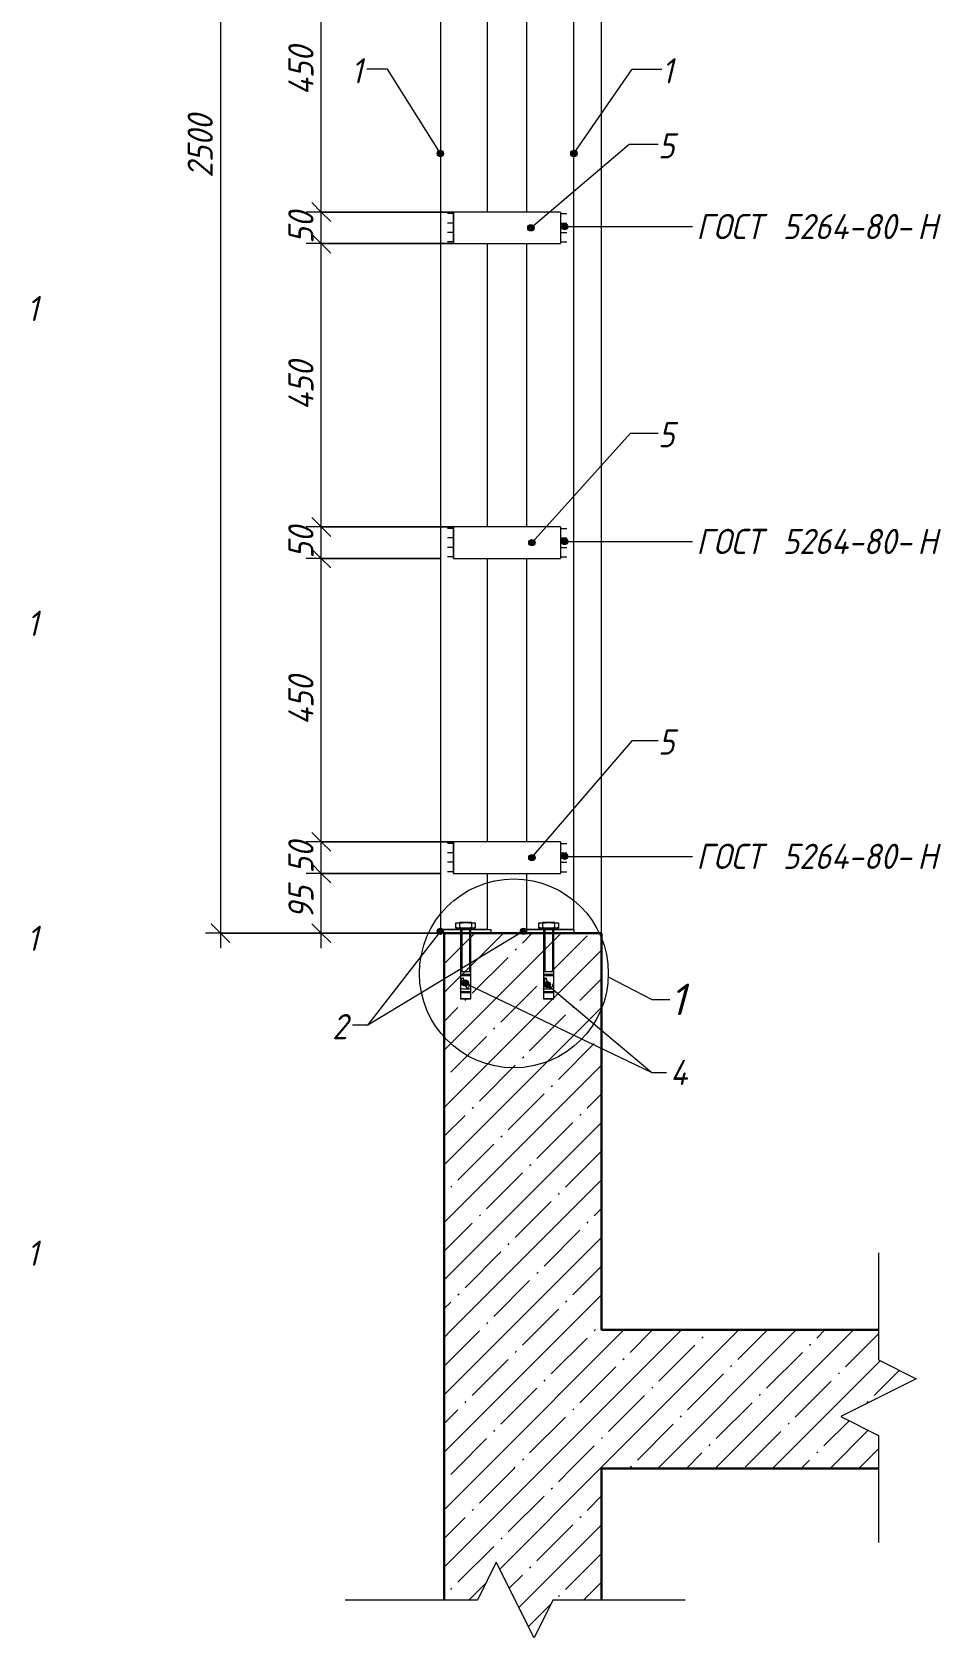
# Model space of a CAD drawing. Header units: millimetres. Extents: x 1214 to 43479, y -809 to 8550.
# Drawn here: x 22564 to 24008, y -619 to 1931 of the extents above; entities that cross this region are included whole.
import ezdxf

# ---------------------------------------------------------------- set-up
doc = ezdxf.new("R2010")
doc.units = ezdxf.units.MM
for name, color, linetype, lineweight in [('A-ANNO-DIMS', 7, 'Continuous', 9), ('A-ANNO-DIMS-20', 7, 'Continuous', 9), ('A-DETL-2', 7, 'Continuous', 5), ('A-DETL-GENF-2', 7, 'Continuous', 5), ('A-FLOR-FNSH-1', 7, 'Continuous', 30), ('A-FLOR-PATT-1', 7, 'Continuous', 5), ('A-GENM', 7, 'Continuous', 9), ('A-GENM-IDEN', 7, 'Continuous', 9), ('A-WALL-1', 7, 'Continuous', 30), ('A-WALL-PATT-1', 7, 'Continuous', 5), ('G-ANNO-TEXT', 7, 'Continuous', 9), ('S-COLS', 7, 'Continuous', 9)]:
    doc.layers.add(name, color=color, linetype=linetype, lineweight=lineweight)
doc.styles.add('ISOCPEUR_I_4', font='isocpeui.ttf', dxfattribs={"width": 0.9, "height": 40})
doc.styles.add('ISOCPEUR_I_5', font='isocpeui.ttf', dxfattribs={"height": 50})
doc.dimstyles.new('ISO-2_0_0_9К_Средний', dxfattribs={"dimscale": 304.8, "dimtxt": 39.839247, "dimasz": 0.098425, "dimexe": 0.07874, "dimexo": 0, "dimgap": 0, "dimtad": 1, "dimdec": 0, "dimzin": 0, "dimdsep": 46, "dimtxsty": 'ISOCPEUR_I_4', "dimblk1": 'OBLIQUE', "dimblk2": 'OBLIQUE', "dimsah": 1, "dimcen": 0.09, "dimdle": 0.07874, "dimazin": 0, "dimtfac": 1, "dimtdec": 4, "dimtix": 1, "dimtmove": 0, "dimatfit": 3, "dimfxl": 1, "dimtvp": 1, "dimtolj": 1, "dimtzin": 0, "dimarcsym": 2})
pattern_1 = [(45, (24745.677, 4305), (-45.6197, 45.6197), []), (45, (24791.296, 4305), (-45.6197, 45.6197), [80.645, -16.129, 2.682, -13.447])]

# ---------------------------------------------------------------- blocks, each defined once
blk = doc.blocks.new('Фахверк_Влож_Полоса боковая - Полоса_Фахверка-25655111-АР1_1_Ф-11 и Ф-11_1')
at = {"layer": 'A-GENM'}
for p, q in [((-85, 2095), (-85, 2145)), ((85, 2145), (-85, 2145)), ((85, 2145), (85, 2095)), ((-85, 2095), (85, 2095))]:
    blk.add_line(p, q, dxfattribs=at)
blk = doc.blocks.new('Фахверк_Влож_Уголок - Уголок_Фахверка-25655112-АР1_1_Ф-11 и Ф-11_1')
at = {"layer": 'A-GENM'}
for p, q in [((31, 2970), (31, 2645)), ((106, 506), (106, 2970)), ((31, 2595), (31, 2145)), ((31, 2095), (31, 1645)), ((31, 1595), (31, 1145)), ((31, 1095), (31, 645)), ((31, 595), (31, 506)), ((106, 506), (31, 506))]:
    blk.add_line(p, q, dxfattribs=at)
blk = doc.blocks.new('Фахверк_Влож_Полоса нижняя - Полоса_Фахверка-25617960-АР1_1_Ф-11 и Ф-11_1')
at = {"layer": 'A-GENM'}
for p, q in [((26, 500), (26, 506)), ((26, 506), (106, 506)), ((106, 506), (106, 500))]:
    blk.add_line(p, q, dxfattribs=at)
blk = doc.blocks.new('Фахверк_Влож_Полоса нижняя - Полоса_Фахверка-V5-АР1_1_Ф-11 и Ф-11_1')
at = {"layer": 'A-GENM'}
for p, q in [((-106, 500), (-106, 506)), ((-106, 506), (-26, 506)), ((-106, 500), (-100, 500)), ((-26, 506), (-26, 500))]:
    blk.add_line(p, q, dxfattribs=at)
blk = doc.blocks.new('Фахверк_Влож_Уголок - Уголок_Фахверка-25655113-АР1_1_Ф-11 и Ф-11_1')
at = {"layer": 'A-GENM'}
for p, q in [((-106, 2970), (-31, 2970)), ((-106, 2970), (-106, 506)), ((-31, 2645), (-31, 2970)), ((-31, 2145), (-31, 2595)), ((-31, 1645), (-31, 2095)), ((-31, 1145), (-31, 1595)), ((-31, 645), (-31, 1095)), ((-31, 506), (-31, 595)), ((-31, 506), (-106, 506))]:
    blk.add_line(p, q, dxfattribs=at)
blk = doc.blocks.new('DET_L_Линия разрыва1 - М20-27084405-АР1_1_Ф-11 и Ф-11_1')
at = {"layer": 'A-DETL-GENF-2'}
for p, q in [((590, -7.5), (590, -177.5)), ((590, -177.5), (650, -207.5)), ((650, -207.5), (530, -267.5)), ((530, -267.5), (590, -297.5)), ((590, -297.5), (590, -467.5))]:
    blk.add_line(p, q, dxfattribs=at)
blk = doc.blocks.new('DET_L_Линия разрыва1 - М20-27084429-АР1_1_Ф-11 и Ф-11_1')
at = {"layer": 'A-DETL-GENF-2'}
for p, q in [((-17.2, -499), (-47.2, -559)), ((42.8, -619), (-17.2, -499)), ((-47.2, -559), (-257.2, -559)), ((72.8, -559), (42.8, -619)), ((282.8, -559), (72.8, -559))]:
    blk.add_line(p, q, dxfattribs=at)
blk = doc.blocks.new('DIMBLOCK48-АР1_1_Ф-11 и Ф-11_1')
at = {"layer": 'A-ANNO-DIMS-20', "lineweight": 20}
for p, q in [((22863.2, 3000), (22848.2, 3015)), ((22863.2, 3000), (22878.2, 2985)), ((22863.2, 500), (22848.2, 515)), ((22863.2, 500), (22878.2, 485))]:
    blk.add_line(p, q, dxfattribs=at)
at = {"layer": 'A-ANNO-DIMS-20'}
for p, q in [((22863.2, 3024), (22863.2, 476)), ((23218.5, 3000), (22839.2, 3000)), ((22863.2, 3000), (23218.5, 3000)), ((23218.5, 500), (22839.2, 500)), ((22863.2, 500), (23218.5, 500))]:
    blk.add_line(p, q, dxfattribs=at)
at = {"layer": 'A-ANNO-DIMS-20', "color": 0, "insert": (22810.9, 1699.4), "char_height": 40, "width": 121.356, "attachment_point": 1, "rotation": 90, "line_spacing_factor": 1.149209, "style": 'ISOCPEUR_I_4'}
blk.add_mtext('2500', dxfattribs=at)
blk = doc.blocks.new('_Oblique')
at = {"color": 0, "linetype": 'ByBlock', "lineweight": -2}
blk.add_line((-0.5, -0.5), (0.5, 0.5), dxfattribs=at)
blk = doc.blocks.new('DIMBLOCK50-АР1_1_Ф-11 и Ф-11_1')
at = {"layer": 'A-ANNO-DIMS-20'}
for p, q in [((23212.5, 595), (22999.2, 595)), ((23023.2, 476), (23023.2, 595)), ((23023.2, 595), (23212.5, 595)), ((23218.5, 500), (22999.2, 500)), ((23023.2, 500), (23218.5, 500))]:
    blk.add_line(p, q, dxfattribs=at)
at = {"layer": 'A-ANNO-DIMS-20', "lineweight": 20}
for p, q in [((23023.2, 595), (23008.2, 610)), ((23023.2, 595), (23038.2, 580)), ((23023.2, 500), (23008.2, 515)), ((23023.2, 500), (23038.2, 485))]:
    blk.add_line(p, q, dxfattribs=at)
at = {"layer": 'A-ANNO-DIMS-20', "color": 0, "insert": (22970.9, 522.2), "char_height": 40, "width": 60.678, "attachment_point": 1, "rotation": 90, "line_spacing_factor": 1.149209, "style": 'ISOCPEUR_I_4'}
blk.add_mtext('95', dxfattribs=at)
blk = doc.blocks.new('DIMBLOCK51-АР1_1_Ф-11 и Ф-11_1')
at = {"layer": 'A-ANNO-DIMS-20'}
for p, q in [((23233.5, 645), (22999.2, 645)), ((23023.2, 595), (23023.2, 645)), ((23023.2, 645), (23233.5, 645)), ((23212.5, 595), (22999.2, 595)), ((23023.2, 595), (23212.5, 595))]:
    blk.add_line(p, q, dxfattribs=at)
at = {"layer": 'A-ANNO-DIMS-20', "lineweight": 20}
for p, q in [((23023.2, 645), (23008.2, 660)), ((23023.2, 645), (23038.2, 630)), ((23023.2, 595), (23008.2, 610)), ((23023.2, 595), (23038.2, 580))]:
    blk.add_line(p, q, dxfattribs=at)
at = {"layer": 'A-ANNO-DIMS-20', "color": 0, "insert": (22970.9, 594.7), "char_height": 40, "width": 60.678, "attachment_point": 1, "rotation": 90, "line_spacing_factor": 1.149209, "style": 'ISOCPEUR_I_4'}
blk.add_mtext('50', dxfattribs=at)
blk = doc.blocks.new('DIMBLOCK52-АР1_1_Ф-11 и Ф-11_1')
at = {"layer": 'A-ANNO-DIMS-20', "lineweight": 20}
for p, q in [((23023.2, 1095), (23008.2, 1110)), ((23023.2, 1095), (23038.2, 1080)), ((23023.2, 645), (23008.2, 660)), ((23023.2, 645), (23038.2, 630))]:
    blk.add_line(p, q, dxfattribs=at)
at = {"layer": 'A-ANNO-DIMS-20'}
for p, q in [((23212.5, 1095), (22999.2, 1095)), ((23023.2, 645), (23023.2, 1095)), ((23023.2, 1095), (23212.5, 1095)), ((23233.5, 645), (22999.2, 645)), ((23023.2, 645), (23233.5, 645))]:
    blk.add_line(p, q, dxfattribs=at)
at = {"layer": 'A-ANNO-DIMS-20', "color": 0, "insert": (22970.9, 830.5), "char_height": 40, "width": 94.695, "attachment_point": 1, "rotation": 90, "line_spacing_factor": 1.149209, "style": 'ISOCPEUR_I_4'}
blk.add_mtext('450', dxfattribs=at)
blk = doc.blocks.new('DIMBLOCK53-АР1_1_Ф-11 и Ф-11_1')
at = {"layer": 'A-ANNO-DIMS-20', "lineweight": 20}
for p, q in [((23023.2, 1145), (23008.2, 1160)), ((23023.2, 1145), (23038.2, 1130)), ((23023.2, 1095), (23008.2, 1110)), ((23023.2, 1095), (23038.2, 1080))]:
    blk.add_line(p, q, dxfattribs=at)
at = {"layer": 'A-ANNO-DIMS-20'}
for p, q in [((23233.5, 1145), (22999.2, 1145)), ((23023.2, 1095), (23023.2, 1145)), ((23023.2, 1145), (23233.5, 1145)), ((23212.5, 1095), (22999.2, 1095)), ((23023.2, 1095), (23212.5, 1095))]:
    blk.add_line(p, q, dxfattribs=at)
at = {"layer": 'A-ANNO-DIMS-20', "color": 0, "insert": (22970.9, 1094.7), "char_height": 40, "width": 60.678, "attachment_point": 1, "rotation": 90, "line_spacing_factor": 1.149209, "style": 'ISOCPEUR_I_4'}
blk.add_mtext('50', dxfattribs=at)
blk = doc.blocks.new('DIMBLOCK54-АР1_1_Ф-11 и Ф-11_1')
at = {"layer": 'A-ANNO-DIMS-20', "lineweight": 20}
for p, q in [((23023.2, 1595), (23008.2, 1610)), ((23023.2, 1595), (23038.2, 1580)), ((23023.2, 1145), (23008.2, 1160)), ((23023.2, 1145), (23038.2, 1130))]:
    blk.add_line(p, q, dxfattribs=at)
at = {"layer": 'A-ANNO-DIMS-20'}
for p, q in [((23233.5, 1595), (22999.2, 1595)), ((23023.2, 1145), (23023.2, 1595)), ((23023.2, 1595), (23233.5, 1595)), ((23233.5, 1145), (22999.2, 1145)), ((23023.2, 1145), (23233.5, 1145))]:
    blk.add_line(p, q, dxfattribs=at)
at = {"layer": 'A-ANNO-DIMS-20', "color": 0, "insert": (22970.9, 1330.5), "char_height": 40, "width": 94.695, "attachment_point": 1, "rotation": 90, "line_spacing_factor": 1.149209, "style": 'ISOCPEUR_I_4'}
blk.add_mtext('450', dxfattribs=at)
blk = doc.blocks.new('DIMBLOCK55-АР1_1_Ф-11 и Ф-11_1')
at = {"layer": 'A-ANNO-DIMS-20', "lineweight": 20}
for p, q in [((23023.2, 1645), (23008.2, 1660)), ((23023.2, 1645), (23038.2, 1630)), ((23023.2, 1595), (23008.2, 1610)), ((23023.2, 1595), (23038.2, 1580))]:
    blk.add_line(p, q, dxfattribs=at)
at = {"layer": 'A-ANNO-DIMS-20'}
for p, q in [((23233.5, 1645), (22999.2, 1645)), ((23023.2, 1595), (23023.2, 1645)), ((23023.2, 1645), (23233.5, 1645)), ((23233.5, 1595), (22999.2, 1595)), ((23023.2, 1595), (23233.5, 1595))]:
    blk.add_line(p, q, dxfattribs=at)
at = {"layer": 'A-ANNO-DIMS-20', "color": 0, "insert": (22970.9, 1594.7), "char_height": 40, "width": 60.678, "attachment_point": 1, "rotation": 90, "line_spacing_factor": 1.149209, "style": 'ISOCPEUR_I_4'}
blk.add_mtext('50', dxfattribs=at)
blk = doc.blocks.new('DIMBLOCK56-АР1_1_Ф-11 и Ф-11_1')
at = {"layer": 'A-ANNO-DIMS-20'}
for p, q in [((23233.5, 2095), (22999.2, 2095)), ((23023.2, 1645), (23023.2, 2095)), ((23023.2, 2095), (23233.5, 2095)), ((23233.5, 1645), (22999.2, 1645)), ((23023.2, 1645), (23233.5, 1645))]:
    blk.add_line(p, q, dxfattribs=at)
at = {"layer": 'A-ANNO-DIMS-20', "lineweight": 20}
for p, q in [((23023.2, 2095), (23008.2, 2110)), ((23023.2, 2095), (23038.2, 2080)), ((23023.2, 1645), (23008.2, 1660)), ((23023.2, 1645), (23038.2, 1630))]:
    blk.add_line(p, q, dxfattribs=at)
at = {"layer": 'A-ANNO-DIMS-20', "color": 0, "insert": (22970.9, 1830.5), "char_height": 40, "width": 94.695, "attachment_point": 1, "rotation": 90, "line_spacing_factor": 1.149209, "style": 'ISOCPEUR_I_4'}
blk.add_mtext('450', dxfattribs=at)

msp = doc.modelspace()

# ---------------------------------------------------------------- hatches: boundary and pattern name
at = {"layer": 'A-FLOR-PATT-1'}
h = msp.add_hatch(dxfattribs=at)
h.set_pattern_fill('FP_4', color=256, style=0, pattern_type=2)
h.set_pattern_definition(pattern_1)
h.paths.add_polyline_path([(23908.52961, -350), (23908.52961, -297.54597), (23848.52961, -267.54597), (23968.52961, -207.54597), (23908.52961, -177.54597), (23908.52961, -130), (23218.52961, -130), (23218.52961, -350), (23468.5296, -350)], flags=0)
at = {"layer": 'A-GENM-IDEN'}
h = msp.add_hatch(color=256, dxfattribs=at)
edge = h.paths.add_edge_path(flags=0)
edge.add_arc((23212.52961, 1738), 5, 0, 360)
h = msp.add_hatch(color=256, dxfattribs=at)
edge = h.paths.add_edge_path(flags=0)
edge.add_arc((23424.52961, 1738), 5, 0, 360)
h = msp.add_hatch(color=256, dxfattribs=at)
edge = h.paths.add_edge_path(flags=0)
edge.add_arc((23356.21414, 1620), 5, 0, 360)
h = msp.add_hatch(color=256, dxfattribs=at)
edge = h.paths.add_edge_path(flags=0)
edge.add_arc((23357.79754, 1120), 5, 0, 360)
h = msp.add_hatch(color=256, dxfattribs=at)
edge = h.paths.add_edge_path(flags=0)
edge.add_arc((23357.79754, 620), 5, 0, 360)
h = msp.add_hatch(color=256, dxfattribs=at)
edge = h.paths.add_edge_path(flags=0)
edge.add_arc((23212.52961, 503), 5, 0, 360)
h = msp.add_hatch(color=256, dxfattribs=at)
edge = h.paths.add_edge_path(flags=0)
edge.add_arc((23344.52961, 503), 5, 0, 360)
at = {"layer": 'A-WALL-PATT-1'}
h = msp.add_hatch(dxfattribs=at)
h.set_pattern_fill('FP_4', color=256, style=0, pattern_type=2)
h.set_pattern_definition(pattern_1)
h.paths.add_polyline_path([(23468.5296, -130), (23468.5296, 500), (23218.5296, 500), (23218.5296, -130)], flags=0)
h = msp.add_hatch(dxfattribs=at)
h.set_pattern_fill('FP_4', color=256, style=0, pattern_type=2)
h.set_pattern_definition(pattern_1)
h.paths.add_polyline_path([(23361.36706, -618.98679), (23391.36706, -558.98679), (23468.5296, -558.98679), (23468.5296, -350), (23218.5296, -350), (23218.5296, -558.98679), (23271.36706, -558.98679), (23301.36706, -498.98679), (23331.36706, -558.98679)], flags=0)
at = {"layer": 'G-ANNO-TEXT'}
h = msp.add_hatch(color=256, dxfattribs=at)
edge = h.paths.add_edge_path(flags=0)
edge.add_arc((23410.00675, 1621.99135), 5, 0, 360)
h = msp.add_hatch(color=256, dxfattribs=at)
edge = h.paths.add_edge_path(flags=0)
edge.add_arc((23410.00675, 1121.99135), 5, 0, 360)
h = msp.add_hatch(color=256, dxfattribs=at)
edge = h.paths.add_edge_path(flags=0)
edge.add_arc((23410.00675, 621.99135), 5, 0, 360)
h = msp.add_hatch(color=256, dxfattribs=at)
edge = h.paths.add_edge_path(flags=0)
edge.add_arc((23251.87254, 420.76996), 5, 0, 360)
h = msp.add_hatch(color=256, dxfattribs=at)
edge = h.paths.add_edge_path(flags=0)
edge.add_arc((23382.37596, 418.37401), 5, 0, 360)

# ---------------------------------------------------------------- linework, layer by layer
at = {"layer": 'A-DETL-2'}
for p, q in [((23233.52961, 1642.5), (23223.52961, 1642.5)), ((23233.52961, 1645), (23233.52961, 1595)), ((23403.52961, 1645), (23403.52961, 1595)), ((23403.52961, 1642.5), (23413.52961, 1642.5)), ((23233.52961, 1627.5), (23223.52961, 1627.5)), ((23233.52961, 1612.5), (23223.52961, 1612.5)), ((23403.52961, 1627.5), (23413.52961, 1627.5)), ((23403.52961, 1612.5), (23413.52961, 1612.5)), ((23233.52961, 1597.5), (23223.52961, 1597.5)), ((23403.52961, 1597.5), (23413.52961, 1597.5)), ((23233.52961, 1142.5), (23223.52961, 1142.5)), ((23233.52961, 1127.5), (23223.52961, 1127.5)), ((23233.52961, 1145), (23233.52961, 1095)), ((23403.52961, 1145), (23403.52961, 1095)), ((23403.52961, 1142.5), (23413.52961, 1142.5)), ((23403.52961, 1127.5), (23413.52961, 1127.5)), ((23233.52961, 1112.5), (23223.52961, 1112.5)), ((23233.52961, 1097.5), (23223.52961, 1097.5)), ((23403.52961, 1112.5), (23413.52961, 1112.5)), ((23403.52961, 1097.5), (23413.52961, 1097.5)), ((23233.52961, 642.5), (23223.52961, 642.5)), ((23233.52961, 645), (23233.52961, 595)), ((23403.52961, 645), (23403.52961, 595)), ((23403.52961, 642.5), (23413.52961, 642.5)), ((23233.52961, 627.5), (23223.52961, 627.5)), ((23233.52961, 612.5), (23223.52961, 612.5)), ((23403.52961, 627.5), (23413.52961, 627.5)), ((23403.52961, 612.5), (23413.52961, 612.5)), ((23233.52961, 597.5), (23223.52961, 597.5)), ((23403.52961, 597.5), (23413.52961, 597.5)), ((23237.12168, 516.39795), (23242.61029, 517.16681)), ((23237.12168, 508.20467), (23237.12168, 516.39795)), ((23262.44893, 517.18427), (23242.61029, 517.18427)), ((23242.61029, 517.18427), (23242.61029, 507.43581)), ((23262.44893, 507.43581), (23262.44893, 517.18427)), ((23262.44893, 517.16681), (23267.93754, 516.39795)), ((23267.93754, 516.39795), (23267.93754, 508.20467)), ((23369.12168, 516.39795), (23374.61029, 517.16681)), ((23369.12168, 508.20467), (23369.12168, 516.39795)), ((23394.44893, 517.18427), (23374.61029, 517.18427)), ((23374.61029, 517.18427), (23374.61029, 507.43581)), ((23394.44893, 507.43581), (23394.44893, 517.18427)), ((23394.44893, 517.16681), (23399.93754, 516.39795)), ((23399.93754, 516.39795), (23399.93754, 508.20467)), ((23242.61029, 507.43581), (23237.12168, 508.20467)), ((23265.2043, 507.43581), (23239.85492, 507.43581)), ((23239.85492, 507.43581), (23239.85492, 506)), ((23265.2043, 506), (23239.85492, 506)), ((23262.44893, 507.43581), (23242.61029, 507.43581)), ((23244.26351, 506), (23244.26351, 396)), ((23246.37195, 506), (23246.37195, 438.94232)), ((23246.98603, 506), (23249.02876, 506)), ((23258.68727, 506), (23258.68727, 438.94232)), ((23260.79571, 396), (23260.79571, 506)), ((23267.93754, 508.20467), (23262.44893, 507.43581)), ((23265.2043, 506), (23265.2043, 507.43581)), ((23374.61029, 507.43581), (23369.12168, 508.20467)), ((23397.2043, 507.43581), (23371.85492, 507.43581)), ((23371.85492, 507.43581), (23371.85492, 506)), ((23397.2043, 506), (23371.85492, 506)), ((23394.44893, 507.43581), (23374.61029, 507.43581)), ((23376.26351, 506), (23376.26351, 396)), ((23378.37195, 506), (23378.37195, 438.94232)), ((23378.98603, 506), (23381.02876, 506)), ((23390.68727, 506), (23390.68727, 438.94232)), ((23392.79571, 396), (23392.79571, 506)), ((23399.93754, 508.20467), (23394.44893, 507.43581)), ((23397.2043, 506), (23397.2043, 507.43581)), ((23244.26351, 438.94232), (23260.79571, 438.94232)), ((23244.26351, 434.80927), (23260.79571, 434.80927)), ((23246.33004, 434.80927), (23246.33004, 432.74274)), ((23246.41876, 434.80927), (23246.41876, 432.74274)), ((23376.26351, 438.94232), (23392.79571, 438.94232)), ((23376.26351, 434.80927), (23392.79571, 434.80927)), ((23378.33004, 434.80927), (23378.33004, 432.74274)), ((23378.41876, 434.80927), (23378.41876, 432.74274)), ((23244.26351, 432.74274), (23260.79571, 432.74274)), ((23244.26351, 411.77981), (23260.79571, 411.77981)), ((23376.26351, 432.74274), (23392.79571, 432.74274)), ((23376.26351, 411.77981), (23392.79571, 411.77981)), ((23244.26351, 407.64676), (23260.79571, 407.64676)), ((23260.79571, 396), (23244.26351, 396)), ((23244.26351, 396), (23260.79571, 396)), ((23245.23544, 405.58023), (23259.82378, 405.58023)), ((23376.26351, 407.64676), (23392.79571, 407.64676)), ((23392.79571, 396), (23376.26351, 396)), ((23376.26351, 396), (23392.79571, 396)), ((23377.23544, 405.58023), (23391.82378, 405.58023))]:
    msp.add_line(p, q, dxfattribs=at)
msp.add_circle((23329.21995, 436.13346), 150, dxfattribs=at)
for centre, radius, start, end in [((23240.25054, 511.87733), 4.22871, 56.08031185, 137.72360384), ((23252.52961, 473.46125), 42.8477, 76.61449587, 103.38550413), ((23264.80868, 511.87733), 4.22871, 42.27639616, 123.91968816), ((23372.25054, 511.87733), 4.22871, 56.08031185, 137.72360384), ((23384.52961, 473.46125), 42.8477, 76.61449587, 103.38550413), ((23396.80868, 511.87733), 4.22871, 42.27639616, 123.91968816), ((23240.25054, 512.74275), 4.22871, 222.27639616, 303.91968815), ((23252.52961, 551.15883), 42.8477, 256.61449587, 283.38550413), ((23264.80868, 512.74275), 4.22871, 236.08031184, 317.72360384), ((23372.25054, 512.74275), 4.22871, 222.27639616, 303.91968815), ((23384.52961, 551.15883), 42.8477, 256.61449587, 283.38550413), ((23396.80868, 512.74275), 4.22871, 236.08031184, 317.72360384), ((23245.44411, 406.9402), 1.37588, 210.89948546, 261.27655106), ((23259.61511, 406.9402), 1.37588, 278.72344894, 329.10051461), ((23377.44411, 406.9402), 1.37588, 210.89948546, 261.27655106), ((23391.61511, 406.9402), 1.37588, 278.72344894, 329.10051461)]:
    msp.add_arc(centre, radius, start, end, dxfattribs=at)
for points in [[(23244.26351, 411.77981), (23245.44335, 416.49645), (23247.9053, 441.95494), (23251.66637, 404.48281), (23260.79571, 416.47059), (23260.79571, 427.4686)], [(23376.26351, 411.77981), (23377.44335, 416.49645), (23379.9053, 441.95494), (23383.66637, 404.48281), (23392.79571, 416.47059), (23392.79571, 427.4686)]]:
    msp.add_open_spline(points, degree=3, knots=[3.9471277548, 3.9471277548, 3.9471277548, 3.9471277548, 10.0959961781, 20.1294367149, 28.5838158581, 28.5838158581, 28.5838158581, 28.5838158581], dxfattribs=at)
at = {"layer": 'A-FLOR-FNSH-1'}
for p, q in [((23218.52961, -130), (23218.52961, -350)), ((23908.52961, -130), (23468.5296, -130)), ((23468.5296, -350), (23908.52961, -350))]:
    msp.add_line(p, q, dxfattribs=at)
at = {"layer": 'A-GENM-IDEN'}
for p, q in [((23128.4719, 1871.86202), (23095.71386, 1871.86202)), ((23212.52961, 1738), (23128.4719, 1871.86202)), ((23424.52961, 1738), (23516.99844, 1871.86202)), ((23516.99844, 1871.86202), (23564.12711, 1871.86202)), ((23356.21414, 1620), (23512.49711, 1752.76569)), ((23512.49711, 1752.76569), (23558.32429, 1752.76569)), ((23357.79754, 1120), (23514.35945, 1294.0352)), ((23514.35945, 1294.0352), (23558.32429, 1294.0352)), ((23357.79754, 620), (23517.78617, 806.02869)), ((23517.78617, 806.02869), (23558.32429, 806.02869)), ((23212.52961, 503), (23096.81854, 354.08634)), ((23344.52961, 503), (23097.34584, 354.08634)), ((23096.81854, 354.08634), (23072.59963, 354.08634)), ((23097.34584, 354.08634), (23072.59963, 354.08634))]:
    msp.add_line(p, q, dxfattribs=at)
for centre in [(23212.52961, 1738), (23424.52961, 1738), (23356.21414, 1620), (23357.79754, 1120), (23357.79754, 620), (23212.52961, 503), (23344.52961, 503)]:
    msp.add_circle(centre, 5, dxfattribs=at)
at = {"layer": 'A-WALL-1'}
for p, q in [((23218.5296, 500), (23218.5296, -130)), ((23468.5296, 500), (23218.5296, 500)), ((23468.5296, -130), (23468.5296, 500)), ((23218.5296, -350), (23218.5296, -558.98679)), ((23468.5296, -558.98679), (23468.5296, -350))]:
    msp.add_line(p, q, dxfattribs=at)
at = {"layer": 'G-ANNO-TEXT'}
for p, q in [((23410.00675, 1621.99135), (23613.16865, 1621.99135)), ((23410.00675, 1121.99135), (23613.16865, 1121.99135)), ((23410.00675, 621.99135), (23613.16865, 621.99135)), ((23251.87254, 420.76996), (23548.28263, 278.97996)), ((23382.37596, 418.37401), (23548.28263, 278.97996)), ((23479.08329, 430.5645), (23548.28263, 394.8461)), ((23548.28263, 394.8461), (23576.86558, 394.8461)), ((23548.28263, 278.97996), (23571.72693, 278.97996)), ((23548.28263, 278.97996), (23571.72693, 278.97996))]:
    msp.add_line(p, q, dxfattribs=at)
for centre in [(23410.00675, 1621.99135), (23410.00675, 1121.99135), (23410.00675, 621.99135), (23251.87254, 420.76996), (23382.37596, 418.37401)]:
    msp.add_circle(centre, 5, dxfattribs=at)
at = {"layer": 'S-COLS'}
msp.add_line((23468.5296, 500), (23468.5296, 3000), dxfattribs=at)

# ---------------------------------------------------------------- block references
at = {"layer": 'A-DETL-GENF-2'}
for name in ['DET_L_Линия разрыва1 - М20-27084405-АР1_1_Ф-11 и Ф-11_1', 'DET_L_Линия разрыва1 - М20-27084429-АР1_1_Ф-11 и Ф-11_1']:
    msp.add_blockref(name, (23318.5296, 0), dxfattribs=at)
at = {"layer": 'A-GENM'}
for name, p in [('Фахверк_Влож_Уголок - Уголок_Фахверка-25655113-АР1_1_Ф-11 и Ф-11_1', (23318.5296, 0)), ('Фахверк_Влож_Уголок - Уголок_Фахверка-25655112-АР1_1_Ф-11 и Ф-11_1', (23318.5296, 0)), ('Фахверк_Влож_Полоса боковая - Полоса_Фахверка-25655111-АР1_1_Ф-11 и Ф-11_1', (23318.5296, -500)), ('Фахверк_Влож_Полоса боковая - Полоса_Фахверка-25655111-АР1_1_Ф-11 и Ф-11_1', (23318.5296, -1000)), ('Фахверк_Влож_Полоса боковая - Полоса_Фахверка-25655111-АР1_1_Ф-11 и Ф-11_1', (23318.5296, -1500)), ('Фахверк_Влож_Полоса нижняя - Полоса_Фахверка-V5-АР1_1_Ф-11 и Ф-11_1', (23318.5296, 0)), ('Фахверк_Влож_Полоса нижняя - Полоса_Фахверка-25617960-АР1_1_Ф-11 и Ф-11_1', (23318.5296, 0))]:
    msp.add_blockref(name, p, dxfattribs=at)

# ---------------------------------------------------------------- texts
at = {"layer": 'A-GENM-IDEN', "char_height": 40, "attachment_point": 1, "style": 'ISOCPEUR_I_4'}
for s, insert, width in [('\\fISOCPEUR|b0|i1|c204|p34|;\\W.9;1', (23070.58798, 1889.38494), 23.0886), ('\\fISOCPEUR|b0|i1|c204|p34|;\\W.9;1', (23564.12711, 1889.38494), 23.0886), ('\\fISOCPEUR|b0|i1|c204|p34|;\\W.9;5', (23558.32429, 1770.2886), 31.746825), ('\\fISOCPEUR|b0|i1|c204|p34|;\\W.9;5', (23558.32429, 1311.55812), 31.746825), ('\\fISOCPEUR|b0|i1|c204|p34|;\\W.9;5', (23558.32429, 823.5516), 31.746825), ('\\fISOCPEUR|b0|i1|c204|p34|;\\W.9;2', (23040.48137, 371.60925), 31.746825), ('\\fISOCPEUR|b0|i1|c204|p34|;\\W.9;2', (23040.48137, 371.60925), 31.746825)]:
    msp.add_mtext(s, dxfattribs=dict(at, insert=insert, width=width))
at = {"layer": 'G-ANNO-TEXT', "attachment_point": 1}
for s, insert, char_height, width, style in [('ГОСТ', (23619.16865, 1641.99135), 40, 138.5316, 'ISOCPEUR_I_4'), (' 5264-80-', (23733.46865, 1641.99135), 40, 287.1644625, 'ISOCPEUR_I_4'), ('\\fISOCPEUR|b0|i1|c204|p34|;\\W.9;Н', (23970.40303, 1641.99135), 40, 37.518975, 'ISOCPEUR_I_4'), ('\\fISOCPEUR|b0|i1|c204|p34|;\\W.9;1', (22555.67863, 1511.99135), 40, 23.0886, 'ISOCPEUR_I_4'), ('ГОСТ', (23619.16865, 1141.99135), 40, 138.5316, 'ISOCPEUR_I_4'), (' 5264-80-', (23733.46865, 1141.99135), 40, 287.1644625, 'ISOCPEUR_I_4'), ('\\fISOCPEUR|b0|i1|c204|p34|;\\W.9;Н', (23970.40303, 1141.99135), 40, 37.518975, 'ISOCPEUR_I_4'), ('\\fISOCPEUR|b0|i1|c204|p34|;\\W.9;1', (22555.67863, 1011.99135), 40, 23.0886, 'ISOCPEUR_I_4'), ('ГОСТ', (23619.16865, 641.99135), 40, 138.5316, 'ISOCPEUR_I_4'), (' 5264-80-', (23733.46865, 641.99135), 40, 287.1644625, 'ISOCPEUR_I_4'), ('\\fISOCPEUR|b0|i1|c204|p34|;\\W.9;Н', (23970.40303, 641.99135), 40, 37.518975, 'ISOCPEUR_I_4'), ('\\fISOCPEUR|b0|i1|c204|p34|;\\W.9;1', (22555.67863, 511.99135), 40, 23.0886, 'ISOCPEUR_I_4'), ('\\fISOCPEUR|b0|i1|c204|p34|;1', (23576.86558, 419.8461), 50, 32.0675, 'ISOCPEUR_I_5'), ('\\fISOCPEUR|b0|i1|c204|p34|;\\W.9;4', (23577.72693, 298.97996), 40, 37.518975, 'ISOCPEUR_I_4'), ('\\fISOCPEUR|b0|i1|c204|p34|;\\W.9;1', (22555.67863, 11.99135), 40, 23.0886, 'ISOCPEUR_I_4')]:
    msp.add_mtext(s, dxfattribs=dict(at, insert=insert, char_height=char_height, width=width, style=style))

# ---------------------------------------------------------------- dimensions: what is measured, and where the dimension line sits
at = {"layer": 'A-ANNO-DIMS'}
for base, p1, p2, override, picture, middle in [((22863.18989, 500), (23218.52961, 3000), (23218.5296, 500), {"dimpost": '<>', "dimfxl": 2500}, 'DIMBLOCK48-АР1_1_Ф-11 и Ф-11_1', (22843.18989, 1750)), ((23023.18989, 2095), (23233.52961, 1645), (23233.52961, 2095), {"dimpost": '<>', "dimfxl": 450}, 'DIMBLOCK56-АР1_1_Ф-11 и Ф-11_1', (23003.18989, 1870)), ((23023.18989, 1645), (23233.52961, 1595), (23233.52961, 1645), {"dimpost": '<>', "dimfxl": 50}, 'DIMBLOCK55-АР1_1_Ф-11 и Ф-11_1', (23003.18989, 1620)), ((23023.18989, 1595), (23233.52961, 1145), (23233.52961, 1595), {"dimpost": '<>', "dimfxl": 450}, 'DIMBLOCK54-АР1_1_Ф-11 и Ф-11_1', (23003.18989, 1370)), ((23023.18989, 1145), (23212.52961, 1095), (23233.52961, 1145), {"dimpost": '<>', "dimfxl": 54.230987}, 'DIMBLOCK53-АР1_1_Ф-11 и Ф-11_1', (23003.18989, 1120)), ((23023.18989, 1095), (23233.52961, 645), (23212.52961, 1095), {"dimpost": '<>', "dimfxl": 450.489734}, 'DIMBLOCK52-АР1_1_Ф-11 и Ф-11_1', (23003.18989, 870)), ((23023.18989, 645), (23212.52961, 595), (23233.52961, 645), {"dimpost": '<>', "dimfxl": 54.230987}, 'DIMBLOCK51-АР1_1_Ф-11 и Ф-11_1', (23003.18989, 620)), ((23023.18989, 595), (23218.5296, 500), (23212.52961, 595), {"dimpost": '<>', "dimfxl": 95.189285}, 'DIMBLOCK50-АР1_1_Ф-11 и Ф-11_1', (23003.18989, 547.5))]:
    dim = msp.add_linear_dim(base=base, p1=p1, p2=p2, angle=90, dimstyle='ISO-2_0_0_9К_Средний', override=override, dxfattribs=at)
    dim.commit()
    dim.dimension.update_dxf_attribs({"geometry": picture, "text_midpoint": middle})

doc.saveas('drawing.dxf')
